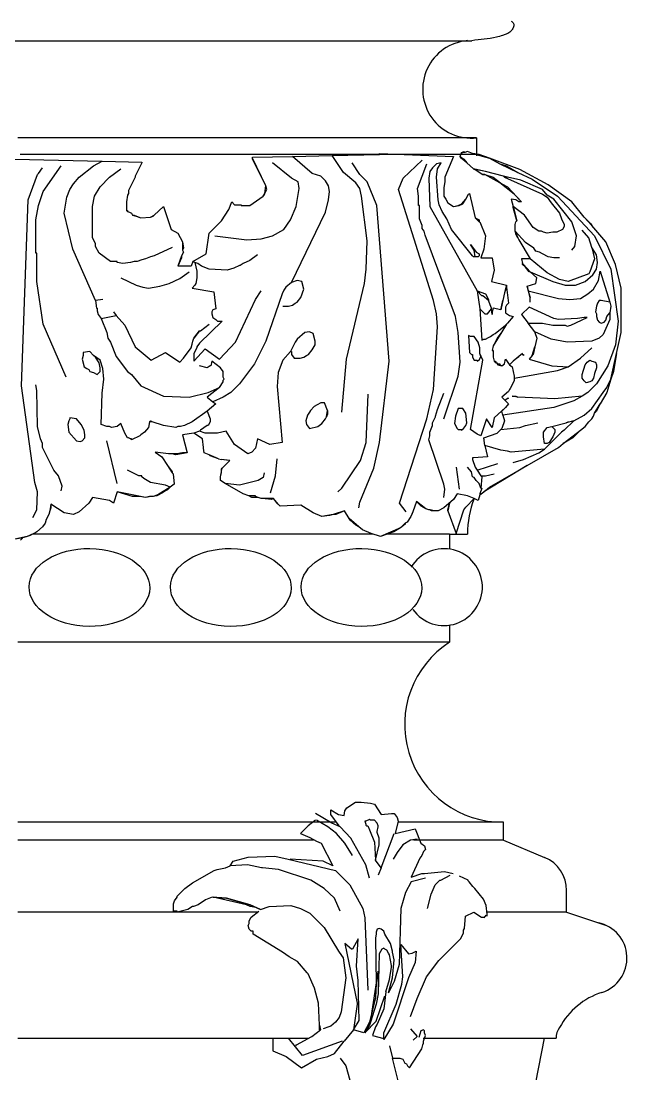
# Model space of a CAD drawing. Header units: millimetres. Extents: x 0 to 13338, y 0 to 11580.
# Drawn here: x 8178.3 to 8346.6, y 1345.7 to 1638.1 of the extents above; entities that cross this region are included whole.
import ezdxf

# ---------------------------------------------------------------- set-up
doc = ezdxf.new("R2010")
doc.units = ezdxf.units.MM
doc.layers.add('dwgmodels.com', color=250, linetype='Continuous')

# ---------------------------------------------------------------- blocks, each defined once
blk = doc.blocks.new('Public Light 9_side_dwgmodels.com')
at = {"color": 0}
for p, q in [((-126.17, 921.81), (126.17, 921.81)), ((127.5, 894.81), (0, 894.81)), ((127.5, 894.81), (127.5, 889.81)), ((-0.79, 888.9), (23.42, 888.37)), ((128.16, 890.21), (0.66, 890.21)), ((65.26, 889.43), (76.32, 889.69)), ((65.26, 889.16), (65.26, 889.43)), ((68.95, 881.53), (65.26, 889.16)), ((65.26, 888.9), (65.26, 889.16)), ((68.95, 881.53), (65.26, 888.9)), ((76.32, 889.69), (87.37, 889.95)), ((81.84, 884.95), (76.32, 889.69)), ((87.37, 889.95), (100.53, 890.21)), ((90.53, 885.21), (87.37, 889.95)), ((100.53, 890.21), (100.53, 890.48)), ((100.53, 890.48), (121.05, 889.69)), ((121.05, 889.69), (118.69, 883.9)), ((122.9, 889.69), (123.16, 890.48)), ((123.16, 889.16), (122.9, 889.69)), ((122.9, 889.69), (123.95, 888.9)), ((123.69, 890.74), (123.16, 890.48)), ((123.16, 890.48), (123.42, 890.74)), ((124.74, 887.85), (123.16, 889.16)), ((123.42, 890.74), (123.95, 891)), ((124.21, 890.74), (123.69, 890.74)), ((123.95, 891), (124.21, 890.74)), ((123.95, 888.9), (124.74, 887.85)), ((125, 891), (124.21, 890.74)), ((126.32, 890.48), (125, 891)), ((126.32, 890.48), (131.06, 889.16)), ((128.16, 890.21), (126.32, 890.48)), ((131.06, 889.16), (128.16, 890.21)), ((131.06, 889.16), (133.95, 887.58)), ((139.48, 886), (131.06, 889.16)), ((5.78, 884.95), (6.84, 886.53)), ((7.1, 879.95), (12.1, 887.06)), ((17.1, 883.9), (21.05, 887.06)), ((21.05, 887.06), (23.42, 888.37)), ((23.42, 888.37), (34.47, 888.11)), ((25.52, 883.9), (28.68, 886.27)), ((34.47, 887.85), (32.63, 884.16)), ((34.47, 888.11), (34.47, 887.85)), ((76.05, 883.64), (70.79, 887.85)), ((95, 884.69), (92.9, 887.85)), ((107.11, 883.64), (112.37, 888.64)), ((111.05, 880.74), (113.69, 887.58)), ((115.26, 886.53), (114.48, 885.48)), ((116.32, 887.58), (115.26, 886.53)), ((117.63, 887.85), (116.32, 887.58)), ((116.32, 883.9), (116.58, 886.27)), ((116.58, 886.27), (117.63, 887.85)), ((126.58, 886.27), (124.74, 887.85)), ((130, 885.48), (126.58, 886.27)), ((126.58, 886.27), (127.11, 886)), ((126.84, 886), (126.58, 886.27)), ((127.11, 886), (126.84, 886)), ((130, 885.48), (127.11, 886)), ((127.11, 886), (129.21, 884.69)), ((133.95, 887.58), (138.95, 885.21)), ((133.95, 887.58), (135.79, 887.06)), ((135.79, 887.06), (138.95, 885.21)), ((147.37, 881.79), (139.48, 886)), ((2.89, 877.58), (5.52, 884.69)), ((5.52, 884.69), (5.78, 884.95)), ((15.52, 882.06), (17.1, 883.9)), ((22.89, 881.27), (25.52, 883.9)), ((32.63, 883.9), (30.79, 880.21)), ((32.63, 884.16), (32.63, 883.9)), ((77.89, 882.58), (76.05, 883.64)), ((84.21, 884.16), (81.84, 884.95)), ((85.53, 882.85), (84.21, 884.16)), ((93.95, 882.32), (90.53, 885.21)), ((97.11, 882.58), (95, 884.69)), ((105.79, 880.48), (107.11, 883.64)), ((114.48, 885.48), (114.21, 883.64)), ((114.21, 883.64), (114.48, 875.74)), ((116.84, 877.58), (116.32, 883.9)), ((118.69, 883.9), (118.69, 882.58)), ((129.74, 884.69), (129.21, 884.69)), ((129.21, 884.69), (129.74, 884.69)), ((133.95, 882.32), (129.74, 884.69)), ((129.74, 884.69), (132.11, 883.9)), ((135, 884.16), (130, 885.48)), ((132.11, 883.9), (134.48, 882.06)), ((136.06, 883.9), (135, 884.16)), ((135, 884.16), (135.27, 883.9)), ((135.79, 883.9), (135.27, 883.9)), ((135.27, 883.9), (145.79, 879.16)), ((136.06, 883.9), (135.79, 883.9)), ((139.74, 883.11), (136.06, 883.9)), ((138.95, 885.21), (142.9, 883.37)), ((145.79, 880.48), (139.74, 883.11)), ((142.9, 883.37), (150, 878.64)), ((13.68, 878.37), (14.47, 880.48)), ((14.47, 880.48), (15.52, 882.06)), ((21.31, 878.64), (22.89, 881.27)), ((30.79, 880.21), (30.79, 879.42)), ((68.68, 879.42), (68.95, 881.53)), ((68.68, 879.42), (69.21, 880.48)), ((69.21, 880.48), (68.95, 881.53)), ((77.37, 875.74), (78.16, 880.74)), ((78.16, 880.74), (77.89, 882.58)), ((86.32, 881.53), (85.53, 882.85)), ((86.58, 879.95), (86.32, 881.53)), ((95, 880.74), (93.95, 882.32)), ((95.53, 878.64), (95, 880.74)), ((99.74, 876), (97.11, 882.58)), ((115.53, 849.69), (105.79, 880.48)), ((111.32, 878.64), (111.05, 880.74)), ((118.69, 882.58), (118.42, 881)), ((118.42, 881), (118.42, 878.64)), ((137.9, 879.16), (133.95, 882.32)), ((134.48, 882.06), (136.06, 881.27)), ((136.06, 881.27), (140, 877.06)), ((147.11, 878.9), (145.79, 880.48)), ((153.95, 877.06), (147.37, 881.79)), ((1.05, 826), (2.89, 877.58)), ((5.78, 876), (7.1, 879.95)), ((12.89, 873.9), (13.68, 878.37)), ((20.79, 875.74), (21.31, 878.64)), ((30.52, 878.9), (30.26, 877.06)), ((30.79, 879.42), (30.52, 878.9)), ((64.47, 876), (68.16, 878.64)), ((68.16, 878.64), (68.68, 879.42)), ((68.16, 878.64), (68.42, 878.9)), ((68.42, 878.9), (68.68, 879.42)), ((85.53, 874.16), (86.32, 877.58)), ((86.32, 877.58), (86.58, 879.95)), ((97.11, 866.27), (95.53, 878.64)), ((111.32, 876), (111.32, 878.64)), ((117.11, 876.27), (116.84, 877.58)), ((118.42, 878.64), (118.95, 877.85)), ((118.95, 877.85), (119.48, 876.79)), ((123.42, 876.53), (124.48, 877.85)), ((123.69, 876.53), (124.48, 877.85)), ((124.48, 877.85), (125.27, 879.16)), ((125.27, 879.16), (125.53, 879.42)), ((125.53, 879.42), (127.11, 872.58)), ((138.42, 877.58), (137.11, 877.85)), ((137.11, 877.85), (137.63, 875.74)), ((140, 877.06), (137.9, 879.16)), ((139.21, 877.06), (138.42, 877.58)), ((145.79, 879.16), (147.11, 878.37)), ((148.95, 877.85), (147.11, 878.9)), ((147.11, 878.37), (148.16, 876.79)), ((153.95, 871.53), (148.95, 877.85)), ((150, 878.64), (160.27, 867.58)), ((5, 872.06), (5.78, 876)), ((20.79, 867.06), (20.79, 875.74)), ((30.26, 877.06), (30.26, 874.69)), ((30.26, 874.69), (30.52, 874.42)), ((30.26, 874.69), (30.52, 874.69)), ((30.52, 874.69), (30.52, 874.42)), ((30.52, 874.42), (31.05, 874.16)), ((37.89, 873.37), (40.52, 875.74)), ((40.52, 875.74), (42.63, 869.42)), ((56.58, 871.79), (58.68, 874.95)), ((58.68, 874.95), (59.47, 877.06)), ((59.47, 877.06), (60.26, 876.27)), ((60.26, 876.27), (62.1, 876.27)), ((62.1, 876.27), (62.1, 876)), ((62.1, 876), (64.47, 876)), ((75.79, 872.06), (77.37, 875.74)), ((103.16, 832.84), (99.74, 876)), ((111.58, 876), (111.32, 876)), ((111.58, 872.32), (111.58, 876)), ((114.48, 875.74), (127.63, 852.32)), ((117.9, 874.42), (117.11, 876.27)), ((119.21, 872.32), (117.9, 874.42)), ((119.48, 876.79), (121.05, 875.74)), ((121.05, 875.74), (122.37, 876)), ((121.05, 875.74), (122.63, 876)), ((122.37, 876), (123.42, 876.53)), ((122.63, 876), (123.69, 876.53)), ((137.63, 875.48), (137.63, 875.74)), ((137.63, 875.74), (138.69, 871.79)), ((140.79, 873.37), (137.63, 875.74)), ((138.69, 871.79), (137.63, 875.48)), ((140, 877.06), (139.21, 877.06)), ((148.16, 876.79), (150.53, 873.9)), ((157.37, 872.85), (153.95, 877.06)), ((5, 862.84), (5, 872.06)), ((15.26, 863.9), (12.89, 873.9)), ((31.05, 874.16), (31.58, 873.9)), ((31.58, 873.9), (31.84, 873.37)), ((31.84, 873.37), (32.37, 873.37)), ((31.84, 873.37), (32.89, 873.11)), ((32.37, 873.37), (34.21, 872.58)), ((32.89, 873.11), (34.21, 872.58)), ((34.21, 872.58), (36.84, 872.85)), ((36.84, 872.85), (37.89, 873.37)), ((36.84, 872.85), (37.63, 873.11)), ((37.63, 873.11), (37.89, 873.37)), ((53.16, 868.37), (56.58, 871.79)), ((73.95, 869.42), (75.79, 872.06)), ((76.05, 854.69), (85.53, 874.16)), ((112.37, 870.48), (111.58, 872.32)), ((120.53, 869.42), (119.21, 872.32)), ((127.11, 872.58), (128.16, 872.06)), ((127.11, 872.58), (128.16, 871.53)), ((128.16, 872.06), (128.16, 871.53)), ((128.16, 871.53), (128.42, 871.53)), ((128.42, 871.53), (130, 867.58)), ((138.16, 870.74), (138.42, 871.53)), ((138.42, 871.53), (138.69, 871.79)), ((143.16, 869.95), (140.79, 873.37)), ((150.53, 873.9), (151.06, 872.32)), ((151.06, 872.32), (151.85, 870.74)), ((155.27, 867.58), (153.95, 871.53)), ((159.48, 870.48), (157.37, 872.85)), ((157.37, 872.85), (159.21, 871)), ((42.63, 869.42), (44.47, 868.37)), ((44.47, 868.37), (45.79, 866)), ((52.37, 862.58), (53.16, 868.37)), ((70.79, 867.58), (73.95, 869.42)), ((112.37, 869.69), (112.37, 870.48)), ((112.9, 868.9), (112.37, 869.69)), ((113.16, 867.85), (112.9, 868.9)), ((126.32, 862.06), (120.53, 869.42)), ((138.16, 868.9), (138.16, 870.74)), ((138.42, 868.37), (138.16, 868.9)), ((141.06, 865.74), (138.16, 868.9)), ((138.42, 868.11), (138.42, 868.37)), ((138.42, 868.37), (138.95, 867.06)), ((144.74, 868.9), (143.16, 869.95)), ((145.53, 868.9), (144.74, 868.9)), ((146.06, 868.63), (145.53, 868.9)), ((147.11, 868.37), (146.06, 868.63)), ((148.69, 868.63), (147.11, 868.37)), ((149.74, 868.63), (148.69, 868.63)), ((151.32, 869.42), (149.74, 868.63)), ((151.85, 870.21), (151.32, 869.42)), ((151.85, 870.74), (151.85, 870.21)), ((158.69, 867.06), (156.85, 869.16)), ((159.21, 871), (159.48, 870.48)), ((163.43, 866), (159.48, 870.48)), ((21.58, 865.48), (20.79, 867.06)), ((21.58, 864.69), (21.58, 865.48)), ((45.79, 866), (46.05, 864.16)), ((45.79, 866), (45.79, 863.63)), ((54.74, 867.58), (63.68, 866.53)), ((63.68, 866.53), (67.63, 866.79)), ((67.63, 866.79), (70.79, 867.58)), ((96.84, 858.37), (97.11, 866.27)), ((121.58, 845.21), (113.16, 867.85)), ((130, 867.58), (129.48, 863.9)), ((138.95, 867.06), (138.42, 868.11)), ((138.95, 867.06), (139.21, 866.53)), ((139.21, 866.53), (142.37, 861.27)), ((143.42, 864.16), (141.06, 865.74)), ((154.74, 864.69), (155.27, 867.58)), ((159.48, 864.42), (158.69, 867.06)), ((160.27, 867.58), (164.74, 858.37)), ((166.06, 859.69), (163.43, 866)), ((5.26, 862.84), (5, 862.84)), ((5.26, 854.95), (5.26, 862.84)), ((21.58, 849.69), (15.26, 863.9)), ((22.63, 862.84), (21.58, 864.69)), ((25.79, 860.48), (22.63, 862.84)), ((42.89, 864.42), (37.89, 862.06)), ((46.05, 863.11), (45.52, 862.06)), ((46.05, 864.16), (45.79, 863.63)), ((45.79, 863.63), (46.05, 863.11)), ((48.68, 860.48), (52.37, 862.58)), ((126.84, 863.63), (125.79, 865.21)), ((125.79, 865.21), (127.37, 863.11)), ((127.11, 861.79), (126.84, 863.63)), ((127.37, 863.11), (128.16, 862.58)), ((128.16, 862.58), (128.16, 862.06)), ((129.48, 863.9), (128.69, 861.53)), ((143.95, 863.37), (143.42, 864.16)), ((145, 863.11), (143.95, 863.37)), ((145.79, 862.58), (145, 863.11)), ((147.37, 861.79), (145.79, 862.58)), ((153.95, 863.63), (154.74, 864.69)), ((159.48, 864.42), (160.27, 861.27)), ((160.79, 862.32), (159.48, 864.42)), ((27.63, 860.48), (25.79, 860.48)), ((27.63, 860.21), (27.63, 860.48)), ((29.21, 859.95), (27.63, 860.21)), ((31.31, 860.21), (29.21, 859.95)), ((32.37, 860.48), (31.31, 860.21)), ((33.15, 860.48), (32.37, 860.48)), ((34.47, 861), (33.15, 860.48)), ((35.52, 861.27), (34.47, 861)), ((36.84, 861.79), (35.52, 861.27)), ((37.89, 862.06), (36.84, 861.79)), ((45.52, 862.06), (44.47, 859.16)), ((45.52, 861.53), (44.47, 859.16)), ((45.52, 862.06), (45.52, 861.53)), ((48.68, 860.48), (48.16, 859.16)), ((49.21, 860.21), (48.68, 860.48)), ((49.21, 860.21), (49.73, 857.84)), ((50, 859.95), (49.21, 860.21)), ((51.05, 859.16), (50, 859.95)), ((62.63, 859.95), (61.84, 859.42)), ((64.47, 860.74), (62.63, 859.95)), ((66.58, 862.32), (64.47, 860.74)), ((126.58, 861.79), (126.32, 862.06)), ((127.11, 861.79), (126.58, 861.79)), ((127.9, 861.79), (127.11, 861.79)), ((128.16, 862.06), (127.9, 861.79)), ((128.69, 861.53), (131.84, 861.53)), ((131.84, 861.53), (132.37, 858.11)), ((142.37, 861.27), (140, 861.27)), ((140, 861.27), (140.27, 859.95)), ((140.27, 859.69), (140.27, 859.95)), ((140.27, 859.95), (140.53, 859.69)), ((141.06, 858.9), (140.27, 859.69)), ((140.53, 859.69), (142.37, 857.58)), ((147.11, 857.32), (142.37, 861.27)), ((148.95, 861.53), (147.37, 861.79)), ((150.53, 861.53), (148.95, 861.53)), ((160.27, 861.27), (158.95, 857.58)), ((161.06, 860.21), (160.79, 862.32)), ((160.79, 858.37), (161.06, 860.21)), ((167.64, 853.11), (166.06, 859.69)), ((48.16, 859.16), (44.47, 859.16)), ((45, 855.74), (47.63, 857.58)), ((49.73, 857.84), (49.73, 856)), ((53.16, 858.37), (51.05, 859.16)), ((58.16, 858.11), (53.16, 858.37)), ((60, 858.63), (58.16, 858.11)), ((61.58, 859.42), (60, 858.63)), ((61.84, 859.42), (61.58, 859.42)), ((96.32, 854.42), (96.84, 858.37)), ((132.37, 858.11), (131.58, 854.95)), ((142.11, 857.58), (141.06, 858.9)), ((142.37, 857.58), (142.11, 857.58)), ((144.21, 856), (142.37, 857.58)), ((142.37, 857.58), (148.69, 854.95)), ((150.53, 855.48), (147.11, 857.32)), ((158.69, 857.06), (152.9, 854.95)), ((157.64, 854.95), (159.74, 856.79)), ((158.95, 857.58), (158.69, 857.06)), ((159.74, 856.79), (160.79, 858.37)), ((161.32, 855.21), (161.85, 857.84)), ((161.85, 857.84), (164.48, 849.16)), ((164.74, 858.37), (166.85, 843.9)), ((7.1, 843.11), (5.26, 854.95)), ((28.68, 856), (32.89, 853.9)), ((32.89, 853.9), (34.73, 853.37)), ((39.47, 853.63), (42.1, 854.42)), ((42.1, 854.42), (45, 855.74)), ((49.21, 853.9), (48.42, 853.11)), ((49.47, 854.42), (49.21, 853.9)), ((49.73, 856), (49.47, 854.42)), ((76.05, 854.69), (74.47, 853.37)), ((77.63, 855.21), (76.05, 854.69)), ((78.95, 854.95), (77.63, 855.21)), ((79.47, 852.84), (78.95, 854.95)), ((91.32, 833.37), (96.32, 854.42)), ((131.58, 854.95), (135.79, 853.9)), ((135.79, 853.9), (135.27, 851.79)), ((135.79, 853.9), (135.79, 853.37)), ((141.58, 853.63), (143.95, 854.42)), ((143.95, 854.42), (144.21, 856)), ((148.69, 854.95), (152.11, 853.9)), ((152.9, 854.95), (150.53, 855.48)), ((152.11, 853.9), (155, 853.9)), ((155, 853.9), (157.64, 854.95)), ((160, 852.84), (161.32, 855.21)), ((34.73, 853.37), (36.31, 853.11)), ((36.31, 853.11), (39.47, 853.63)), ((48.42, 853.11), (54.47, 852.05)), ((54.47, 852.05), (55, 847.32)), ((66.05, 849.95), (67.63, 852.32)), ((73.42, 851.53), (68.95, 838.37)), ((73.95, 852.58), (73.42, 851.53)), ((74.47, 853.37), (73.95, 852.58)), ((78.68, 850.48), (79.47, 852.84)), ((128.95, 851), (127.63, 852.32)), ((127.63, 852.32), (130, 851.53)), ((127.63, 852.32), (128.42, 847.32)), ((129.21, 851), (128.95, 851)), ((130.79, 849.69), (129.21, 851)), ((130, 851.53), (130.79, 849.95)), ((135.27, 851.79), (134.74, 849.69)), ((135.79, 853.37), (135.27, 851.79)), ((135.79, 853.37), (136.32, 848.9)), ((142.37, 850.48), (141.58, 853.63)), ((141.58, 853.63), (141.85, 852.32)), ((141.85, 852.32), (150.27, 850.21)), ((141.85, 852.32), (142.37, 850.48)), ((156.32, 850.21), (158.43, 851.53)), ((158.43, 851.53), (160, 852.84)), ((167.64, 840.74), (167.64, 853.11)), ((23.68, 849.95), (21.58, 849.69)), ((21.58, 849.69), (21.84, 847.58)), ((60.52, 838.11), (66.05, 849.95)), ((73.68, 848.11), (75.26, 848.11)), ((75.26, 848.11), (76.32, 848.37)), ((76.32, 848.37), (77.1, 848.9)), ((77.1, 848.9), (77.63, 849.16)), ((77.63, 849.16), (78.68, 850.48)), ((116.32, 846), (115.53, 849.69)), ((130.79, 849.95), (130.79, 849.69)), ((131.58, 847.58), (130.79, 849.69)), ((134.21, 847.05), (134.74, 849.69)), ((134.74, 849.69), (134.21, 847.05)), ((135.79, 848.37), (135.53, 847.84)), ((136.32, 848.9), (135.79, 848.37)), ((142.37, 849.16), (142.37, 850.48)), ((150.27, 850.21), (153.43, 849.95)), ((153.43, 849.95), (156.32, 850.21)), ((160.79, 848.11), (160.53, 846.53)), ((161.06, 848.9), (160.79, 848.11)), ((161.58, 849.69), (161.06, 848.9)), ((162.11, 849.69), (161.58, 849.69)), ((164.48, 849.16), (162.11, 849.69)), ((164.48, 849.16), (164.74, 848.11)), ((164.74, 848.11), (164.48, 846.26)), ((21.84, 847.58), (22.1, 847.58)), ((22.1, 847.58), (22.1, 846.79)), ((22.1, 846.79), (22.36, 845.74)), ((22.36, 845.74), (23.15, 844.69)), ((23.15, 844.69), (27.37, 845.48)), ((26.58, 846.53), (27.37, 845.48)), ((27.37, 845.48), (29.73, 842.84)), ((54.21, 847.05), (53.95, 846.53)), ((53.95, 846.53), (53.95, 846)), ((53.95, 846), (54.21, 844.95)), ((55, 847.32), (54.21, 847.05)), ((116.58, 842.32), (116.32, 846)), ((122.37, 840.74), (121.58, 845.21)), ((128.42, 847.32), (129.74, 846)), ((128.42, 847.32), (128.95, 838.63)), ((129.74, 846), (130.53, 846)), ((130.53, 846), (131.58, 847.32)), ((131.58, 847.32), (131.58, 847.58)), ((131.84, 845.74), (131.58, 847.32)), ((132.11, 847.58), (131.84, 846.53)), ((131.84, 846.53), (131.84, 845.74)), ((131.84, 845.74), (131.84, 846.53)), ((134.21, 847.05), (132.11, 847.58)), ((135.53, 847.84), (135.53, 846.26)), ((135.53, 846.26), (136.58, 845.48)), ((137.63, 845.21), (136.06, 843.37)), ((136.58, 845.48), (137.63, 845.21)), ((142.11, 847.84), (140, 845.74)), ((140, 845.74), (141.85, 843.37)), ((148.95, 844.69), (142.11, 847.84)), ((160.53, 846.53), (160.79, 846)), ((160.79, 846), (160.79, 845.21)), ((160.79, 845.21), (161.06, 844.16)), ((163.43, 844.16), (163.69, 845.21)), ((163.69, 845.21), (164.48, 846.26)), ((164.48, 846.26), (164.48, 844.42)), ((13.42, 828.37), (7.1, 843.11)), ((23.15, 844.69), (24.73, 840.74)), ((29.73, 842.84), (32.63, 836.79)), ((56.84, 843.9), (50.52, 837.84)), ((50.79, 841.26), (53.16, 843.11)), ((54.21, 844.95), (55, 844.42)), ((55, 844.42), (55.52, 843.9)), ((55.52, 843.9), (56.84, 843.9)), ((115.53, 824.95), (116.58, 842.32)), ((132.63, 840.48), (135.53, 842.84)), ((135.79, 843.11), (134.48, 841)), ((135.53, 842.84), (135.79, 843.11)), ((136.06, 843.37), (135.79, 843.11)), ((143.69, 841), (141.85, 843.37)), ((141.85, 843.37), (145.79, 843.37)), ((145.79, 843.37), (148.69, 842.84)), ((148.69, 842.84), (152.11, 842.84)), ((150.27, 844.42), (148.95, 844.69)), ((155.53, 844.69), (150.27, 844.42)), ((152.11, 842.84), (152.64, 842.58)), ((152.64, 842.58), (153.69, 842.84)), ((153.69, 842.84), (158.16, 844.95)), ((157.37, 844.95), (155.53, 844.69)), ((158.16, 844.95), (157.37, 844.95)), ((161.06, 844.16), (161.58, 843.63)), ((161.58, 843.63), (162.11, 843.37)), ((162.11, 843.37), (162.9, 843.63)), ((164.48, 844.42), (162.64, 840.21)), ((162.9, 843.63), (163.43, 844.16)), ((166.85, 843.9), (166.06, 837.32)), ((24.73, 840.74), (25, 839.16)), ((25, 839.16), (25.79, 838.11)), ((48.68, 838.37), (48.95, 839.16)), ((50.52, 841.26), (48.95, 839.16)), ((48.95, 839.16), (49.47, 839.95)), ((49.47, 839.95), (50.52, 841.26)), ((50.52, 841.26), (50.79, 841.26)), ((79.74, 840.74), (77.63, 838.9)), ((81.05, 841), (79.74, 840.74)), ((82.11, 840.48), (81.05, 841)), ((82.63, 838.37), (82.11, 840.48)), ((122.9, 832.58), (122.37, 840.74)), ((125.79, 839.69), (125.27, 839.95)), ((125.27, 839.95), (125.53, 835.21)), ((126.84, 839.69), (125.79, 839.69)), ((127.9, 838.11), (126.84, 839.69)), ((130, 838.9), (130.79, 839.42)), ((130.79, 839.42), (131.32, 839.69)), ((131.32, 839.69), (132.11, 840.21)), ((134.48, 841), (132.11, 837.05)), ((132.11, 840.21), (132.63, 840.48)), ((133.16, 839.16), (132.37, 837.58)), ((134.48, 841), (133.16, 839.16)), ((143.69, 841), (143.42, 841.26)), ((143.42, 841.26), (143.69, 841)), ((143.69, 841), (143.69, 840.74)), ((148.16, 838.9), (143.69, 841)), ((143.69, 840.74), (144.21, 839.16)), ((144.21, 839.16), (143.69, 836.79)), ((161.58, 839.16), (159.48, 838.37)), ((162.64, 840.21), (161.58, 839.16)), ((166.32, 834.95), (167.64, 840.74)), ((25.79, 838.11), (27.37, 834.16)), ((32.63, 836.79), (37.1, 833.11)), ((46.05, 833.63), (48.16, 836.53)), ((48.16, 836.53), (48.42, 837.58)), ((48.42, 837.58), (48.68, 838.37)), ((49.73, 836.53), (48.95, 834.95)), ((48.95, 832.84), (52.1, 836.26)), ((50.52, 837.84), (49.73, 836.79)), ((49.73, 836.79), (49.73, 836.53)), ((52.1, 836.26), (56.05, 833.37)), ((56.05, 833.37), (60.52, 838.11)), ((68.95, 838.37), (65.79, 832.05)), ((77.1, 838.11), (75.79, 835.47)), ((77.63, 838.9), (77.1, 838.11)), ((81.84, 836), (82.63, 837.32)), ((82.63, 837.32), (82.63, 838.37)), ((128.42, 836.53), (127.9, 838.11)), ((128.42, 835.21), (128.42, 836.53)), ((128.95, 838.63), (129.48, 838.9)), ((129.48, 838.9), (130, 838.9)), ((132.11, 837.05), (131.84, 835.74)), ((132.37, 837.58), (132.11, 837.05)), ((142.9, 834.42), (143.69, 836.79)), ((143.69, 836.79), (143.16, 834.69)), ((152.64, 838.11), (148.16, 838.9)), ((159.48, 838.37), (152.64, 838.11)), ((156.32, 833.63), (159.48, 836.53)), ((166.06, 837.32), (163.95, 831.53)), ((18.15, 834.42), (17.89, 833.37)), ((17.89, 833.37), (18.42, 831.26)), ((20, 835.47), (18.15, 835.21)), ((18.15, 835.21), (18.15, 834.42)), ((21.05, 834.42), (20, 835.47)), ((22.89, 833.11), (21.05, 834.42)), ((21.58, 833.9), (21.05, 834.42)), ((22.63, 832.32), (21.58, 833.9)), ((27.37, 834.16), (30.52, 829.95)), ((37.1, 833.11), (41.05, 835.21)), ((41.05, 835.21), (45, 832.58)), ((45, 832.58), (46.05, 833.63)), ((48.95, 834.95), (48.95, 832.84)), ((75.79, 835.47), (73.68, 833.11)), ((75.79, 835.47), (76.05, 835.47)), ((76.05, 835.47), (76.05, 834.69)), ((76.05, 834.69), (76.84, 833.63)), ((76.84, 833.63), (78.42, 833.63)), ((78.42, 833.63), (79.47, 833.9)), ((79.47, 833.9), (80.26, 834.42)), ((80.26, 834.42), (80.79, 834.69)), ((80.79, 834.69), (81.84, 836)), ((90, 818.63), (91.32, 833.37)), ((125.53, 835.21), (126.05, 834.69)), ((126.05, 834.69), (126.32, 834.69)), ((126.32, 834.69), (126.32, 833.9)), ((126.32, 833.9), (126.84, 833.11)), ((128.16, 833.11), (128.69, 834.16)), ((128.42, 834.95), (128.42, 835.21)), ((128.42, 834.95), (128.42, 835.21)), ((129.21, 833.11), (128.42, 834.95)), ((128.69, 834.16), (128.42, 834.95)), ((131.84, 835.74), (132.11, 835.74)), ((132.11, 835.74), (132.11, 833.9)), ((132.11, 833.9), (132.37, 832.84)), ((135.27, 832.05), (135.53, 833.37)), ((135.53, 833.37), (136.58, 831.79)), ((139.21, 834.16), (137.63, 832.84)), ((137.63, 832.84), (138.16, 833.37)), ((138.16, 833.37), (139.21, 834.16)), ((140.27, 834.95), (139.21, 834.16)), ((140.27, 834.69), (140.27, 834.95)), ((140.27, 834.69), (140.53, 834.69)), ((140.53, 834.42), (140.27, 834.69)), ((140.53, 834.69), (140.53, 834.42)), ((142.9, 834.42), (142.11, 833.37)), ((142.11, 833.37), (148.42, 831.53)), ((143.16, 834.69), (142.9, 834.42)), ((152.9, 831.26), (156.32, 833.63)), ((164.74, 827.84), (166.32, 834.95)), ((166.32, 834.95), (165.53, 829.95)), ((18.42, 831.26), (19.21, 830.74)), ((19.21, 830.74), (19.73, 830.47)), ((19.73, 830.47), (20, 829.95)), ((22.89, 831), (22.63, 832.32)), ((23.68, 830.74), (22.89, 833.11)), ((22.89, 829.95), (22.89, 831)), ((23.94, 827.84), (23.68, 830.74)), ((52.63, 831), (50.52, 831.53)), ((53.42, 831.53), (52.63, 831)), ((53.68, 831.53), (53.42, 831.53)), ((53.95, 832.84), (53.68, 831.53)), ((56.31, 831), (53.95, 832.84)), ((57.1, 829.95), (56.31, 831)), ((65.79, 832.05), (61.58, 826.53)), ((73.68, 833.11), (72.37, 829.69)), ((100.53, 810.21), (103.16, 832.84)), ((122.37, 828.63), (122.9, 832.58)), ((125.79, 813.89), (129.21, 833.11)), ((126.84, 833.11), (127.63, 833.11)), ((127.63, 833.11), (127.63, 832.84)), ((127.63, 832.84), (128.16, 833.11)), ((132.37, 832.84), (132.63, 832.84)), ((132.37, 832.84), (132.63, 832.58)), ((132.63, 832.84), (132.9, 832.32)), ((132.63, 832.58), (132.9, 832.32)), ((132.9, 832.32), (133.16, 832.32)), ((133.16, 832.32), (133.16, 832.05)), ((133.16, 832.05), (133.42, 831.79)), ((133.16, 832.05), (133.95, 832.05)), ((133.42, 831.79), (134.48, 831.53)), ((133.95, 832.05), (133.95, 831.79)), ((133.95, 831.79), (134.48, 831.53)), ((134.48, 831.53), (135.27, 832.05)), ((136.58, 831.79), (137.63, 832.84)), ((136.58, 831.79), (137.37, 831.26)), ((137.37, 831.26), (137.9, 828.63)), ((148.42, 831.53), (152.9, 831.26)), ((150, 830.21), (152.9, 831.26)), ((150, 830.21), (150.79, 830.47)), ((150.79, 830.47), (152.9, 831.26)), ((156.85, 829.16), (157.64, 831.79)), ((157.64, 831.79), (158.16, 832.58)), ((158.16, 832.58), (158.95, 833.11)), ((158.95, 833.11), (159.48, 832.84)), ((159.48, 832.84), (160.53, 832.58)), ((160.79, 831), (160.27, 829.42)), ((160.53, 832.58), (160.79, 831.79)), ((160.79, 831.79), (160.79, 831)), ((163.95, 831.53), (160.79, 826.53)), ((20, 829.95), (21.05, 829.69)), ((21.05, 829.69), (22.1, 829.16)), ((22.1, 829.16), (22.89, 829.95)), ((23.42, 823.9), (23.94, 827.84)), ((30.52, 829.95), (31.58, 829.16)), ((31.58, 829.16), (34.21, 826)), ((57.1, 828.37), (57.1, 829.95)), ((57.37, 827.84), (57.1, 828.37)), ((57.1, 827.58), (57.37, 827.84)), ((57.1, 827.05), (57.1, 827.58)), ((72.37, 829.69), (72.1, 825.74)), ((118.42, 816.79), (122.37, 828.63)), ((137.9, 828.11), (150, 830.21)), ((137.9, 828.63), (137.9, 828.11)), ((137.9, 828.11), (137.9, 827.32)), ((156.85, 828.11), (156.85, 829.16)), ((157.37, 827.32), (156.85, 828.11)), ((160, 828.11), (159.48, 827.32)), ((160.27, 829.42), (160, 828.11)), ((163.69, 825.47), (164.74, 827.84)), ((164.74, 827.84), (163.69, 824.16)), ((165.53, 829.95), (164.74, 827.84)), ((4.73, 799.16), (1.05, 826)), ((5.26, 824.68), (5, 826.26)), ((5.52, 814.68), (5.26, 824.68)), ((34.21, 826), (40.52, 823.11)), ((56.05, 825.47), (52.63, 822.84)), ((52.89, 824.16), (56.05, 825.47)), ((56.05, 825.47), (57.1, 827.05)), ((61.58, 826.53), (59.21, 824.16)), ((72.1, 825.74), (73.42, 810.21)), ((113.69, 816.79), (115.53, 824.95)), ((136.58, 824.95), (136.32, 824.42)), ((136.85, 825.21), (136.58, 824.95)), ((137.9, 827.32), (136.85, 825.21)), ((157.9, 826.79), (157.37, 827.32)), ((158.95, 827.05), (157.9, 826.79)), ((160.79, 826.53), (158.43, 824.16)), ((159.48, 827.32), (158.95, 827.05)), ((162.64, 824.16), (163.69, 825.47)), ((23.15, 815.21), (23.42, 823.9)), ((40.52, 823.11), (47.63, 822.84)), ((47.63, 822.84), (52.89, 824.16)), ((52.63, 822.84), (54.21, 821.53)), ((57.1, 822.84), (54.21, 821.53)), ((59.21, 824.16), (57.1, 822.84)), ((96.84, 810.21), (97.37, 823.63)), ((116.58, 819.42), (118.42, 823.9)), ((136.32, 824.42), (134.48, 822.84)), ((134.48, 822.84), (135.27, 822.05)), ((135.27, 822.05), (135.53, 822.05)), ((135.27, 822.05), (136.32, 821)), ((136.32, 822.58), (135.53, 822.05)), ((135.53, 822.05), (136.06, 822.58)), ((136.06, 822.58), (136.32, 822.58)), ((138.95, 822.84), (137.37, 823.11)), ((137.37, 823.11), (138.42, 823.11)), ((138.42, 823.11), (138.95, 822.84)), ((149.21, 822.32), (138.95, 822.84)), ((154.48, 821.79), (148.95, 819.95)), ((156.85, 823.11), (149.21, 822.32)), ((156.85, 823.11), (154.48, 821.79)), ((158.43, 824.16), (156.85, 823.11)), ((159.48, 819.68), (162.64, 824.16)), ((159.48, 819.68), (162.64, 824.16)), ((163.69, 824.16), (161.85, 821)), ((52.63, 818.89), (48.42, 816)), ((55, 821), (52.63, 818.89)), ((52.63, 818.89), (53.42, 816.79)), ((54.21, 821.53), (55, 821)), ((81.32, 819.16), (81.05, 818.63)), ((82.37, 820.21), (81.32, 819.16)), ((83.16, 820.74), (82.37, 820.21)), ((84.21, 821.26), (83.16, 820.74)), ((85.26, 821.26), (84.21, 821.26)), ((86.05, 819.16), (85.26, 821.26)), ((85.79, 817.32), (86.05, 819.16)), ((86.05, 819.16), (86.05, 818.11)), ((116.05, 817.58), (116.58, 819.42)), ((122.37, 819.68), (121.58, 817.58)), ((123.69, 819.68), (122.37, 819.68)), ((124.48, 818.37), (123.69, 819.68)), ((135.53, 819.95), (132.37, 817.05)), ((134.48, 818.89), (135.53, 819.95)), ((134.74, 817.84), (134.48, 818.89)), ((148.95, 819.95), (134.74, 817.84)), ((136.32, 821), (135.53, 819.95)), ((157.37, 817.84), (159.48, 819.68)), ((160.27, 818.37), (161.85, 821)), ((160.79, 818.89), (160.27, 818.37)), ((161.85, 821), (160.79, 818.89)), ((14.21, 816.26), (13.94, 815.21)), ((14.47, 816.79), (14.21, 816.26)), ((16.31, 816.79), (14.47, 817.05)), ((14.47, 817.05), (14.47, 816.79)), ((17.63, 815.21), (16.31, 816.79)), ((36.58, 816), (36.31, 814.42)), ((36.84, 816.26), (36.58, 816)), ((36.84, 816.26), (37.1, 816)), ((37.1, 816), (36.84, 816.26)), ((37.37, 816), (37.1, 816)), ((40.52, 814.95), (37.37, 816)), ((48.42, 816), (46.31, 814.95)), ((53.42, 816), (52.89, 814.95)), ((53.42, 816.79), (53.42, 816)), ((80.53, 817.84), (80, 816.26)), ((80, 816.26), (80.26, 815.21)), ((81.05, 818.63), (80.53, 817.84)), ((84.47, 815.47), (85.53, 816.79)), ((85.53, 816.79), (85.79, 817.32)), ((86.05, 818.11), (85.79, 817.32)), ((106.05, 793.37), (113.69, 816.79)), ((115.26, 815.74), (116.05, 817.32)), ((115.26, 814.95), (115.26, 815.74)), ((116.05, 817.32), (116.05, 817.58)), ((121.58, 817.58), (121.32, 815.47)), ((124.74, 815.74), (124.48, 818.37)), ((124.48, 814.95), (124.74, 815.74)), ((130.27, 816.79), (128.69, 812.05)), ((131.84, 814.42), (130.27, 816.79)), ((132.37, 817.05), (131.84, 814.42)), ((135.27, 816.26), (134.48, 814.16)), ((134.74, 817.84), (135.27, 816.26)), ((141.06, 814.95), (144.48, 815.74)), ((148.42, 814.68), (152.37, 815.74)), ((154.48, 816.26), (151.85, 813.63)), ((154.48, 816.26), (152.37, 815.74)), ((152.37, 815.74), (152.9, 816)), ((152.9, 816), (154.48, 816.26)), ((154.48, 816.26), (157.37, 817.84)), ((157.64, 814.68), (158.69, 816)), ((158.69, 816), (159.48, 816.79)), ((159.21, 816.53), (158.69, 816)), ((159.48, 816.79), (159.21, 816.53)), ((159.48, 816.79), (160, 817.58)), ((160, 817.58), (160.27, 818.37)), ((6.31, 811.26), (5.52, 814.68)), ((13.94, 815.21), (14.21, 813.11)), ((14.21, 813.11), (16.31, 810.74)), ((18.42, 813.63), (17.63, 815.21)), ((18.68, 812.32), (18.42, 813.63)), ((24.73, 814.68), (23.15, 815.21)), ((25.52, 814.68), (24.73, 814.68)), ((26.05, 814.42), (25.52, 814.68)), ((27.63, 814.68), (26.05, 814.42)), ((28.68, 815.47), (27.63, 814.68)), ((29.73, 812.84), (28.68, 815.47)), ((30.52, 811.53), (29.73, 812.84)), ((35.26, 813.11), (34.21, 812.32)), ((36.31, 814.42), (35.26, 813.11)), ((43.94, 814.42), (40.52, 814.95)), ((44.47, 814.68), (43.94, 814.42)), ((45.26, 814.68), (44.47, 814.68)), ((46.31, 814.95), (45.26, 814.68)), ((48.95, 812.84), (45.79, 812.32)), ((50.52, 813.37), (48.95, 812.84)), ((51.31, 811.26), (48.95, 812.84)), ((50.79, 813.63), (50.52, 813.37)), ((52.1, 812.84), (50.52, 813.37)), ((52.63, 814.95), (50.79, 813.63)), ((55.52, 812.84), (52.1, 812.84)), ((52.89, 814.95), (52.63, 814.95)), ((57.89, 813.37), (55.52, 812.84)), ((60.26, 809.68), (57.89, 813.37)), ((80.26, 815.21), (81.05, 814.16)), ((81.05, 814.16), (83.42, 814.68)), ((83.42, 814.68), (84.47, 815.47)), ((114.48, 813.11), (115.26, 814.95)), ((114.48, 812.05), (114.48, 813.11)), ((121.32, 815.47), (122.11, 814.16)), ((122.11, 814.16), (122.37, 813.89)), ((122.37, 813.89), (123.16, 813.89)), ((123.16, 813.63), (123.42, 813.89)), ((123.16, 813.63), (123.69, 813.89)), ((123.16, 813.89), (123.16, 813.63)), ((123.42, 813.89), (123.69, 813.89)), ((123.69, 813.89), (124.48, 814.95)), ((127.63, 812.58), (125.79, 813.89)), ((129.48, 811.53), (133.16, 812.84)), ((133.16, 812.84), (134.21, 813.89)), ((134.21, 813.89), (139.48, 814.42)), ((134.48, 814.16), (134.21, 813.89)), ((139.48, 814.42), (141.06, 814.95)), ((146.06, 813.11), (147.11, 814.42)), ((146.06, 811.79), (146.06, 813.11)), ((151.06, 813.11), (146.32, 808.37)), ((147.11, 814.42), (148.42, 814.68)), ((148.42, 814.68), (149.21, 813.89)), ((149.21, 813.11), (148.69, 811.79)), ((149.21, 813.89), (149.21, 813.11)), ((151.85, 813.63), (151.06, 813.11)), ((151.58, 809.95), (156.32, 813.63)), ((156.32, 813.63), (154.21, 811.53)), ((156.32, 813.63), (157.64, 814.68)), ((6.84, 809.95), (6.31, 811.26)), ((6.84, 808.89), (6.84, 809.95)), ((16.31, 810.74), (17.36, 810.47)), ((17.36, 810.47), (17.89, 810.74)), ((17.89, 810.74), (18.68, 811.53)), ((18.68, 811.53), (18.68, 812.32)), ((27.63, 798.89), (24.73, 810.74)), ((30.79, 811.53), (30.52, 811.53)), ((31.31, 811.26), (30.79, 811.53)), ((31.58, 811.26), (31.31, 811.26)), ((33.94, 812.05), (31.58, 811)), ((31.58, 811), (31.58, 811.26)), ((34.21, 812.32), (33.94, 812.05)), ((45.79, 812.32), (47.1, 807.32)), ((51.58, 808.89), (51.31, 811.26)), ((66.58, 811.26), (66.05, 808.63)), ((70, 809.68), (66.58, 811.26)), ((73.42, 810.21), (70, 809.68)), ((95.26, 805.21), (96.84, 810.21)), ((98.95, 803.1), (100.53, 810.21)), ((114.21, 811), (114.48, 812.05)), ((118.42, 798.63), (114.21, 811)), ((128.69, 812.05), (127.63, 812.58)), ((129.74, 809.42), (129.48, 811.53)), ((146.32, 809.95), (146.06, 811.79)), ((147.11, 809.95), (146.32, 809.95)), ((147.64, 810.21), (147.11, 809.95)), ((148.69, 811.79), (147.64, 810.21)), ((150.27, 808.89), (151.58, 809.95)), ((154.21, 811.53), (151.58, 809.95)), ((10, 802.58), (6.84, 808.89)), ((41.84, 807.05), (38.16, 807.58)), ((38.16, 807.58), (40, 806.26)), ((42.89, 807.05), (41.84, 807.05)), ((43.94, 806.79), (42.89, 807.05)), ((44.21, 807.05), (42.89, 807.05)), ((47.1, 807.32), (43.94, 806.79)), ((45.79, 807.32), (44.21, 807.05)), ((47.1, 807.32), (45.79, 807.32)), ((51.58, 808.63), (51.58, 808.89)), ((51.84, 807.32), (51.58, 808.63)), ((53.16, 806.79), (51.84, 807.32)), ((63.95, 807.05), (60.26, 809.68)), ((65, 807.58), (63.95, 807.05)), ((66.05, 808.63), (65, 807.58)), ((129.74, 809.42), (130.53, 806.26)), ((134.21, 808.1), (129.74, 809.42)), ((136.06, 807.84), (134.21, 808.1)), ((137.11, 807.58), (136.06, 807.84)), ((146.32, 808.37), (137.11, 807.58)), ((140.53, 805.47), (144.74, 807.32)), ((141.58, 803.89), (150.27, 808.89)), ((144.74, 807.32), (146.32, 808.37)), ((40, 806.26), (41.58, 803.89)), ((53.42, 806.53), (53.16, 806.79)), ((55.79, 805.74), (53.16, 806.79)), ((55.79, 805.74), (53.42, 806.53)), ((55.79, 805.74), (56.58, 805.47)), ((58.95, 805.21), (56.58, 805.47)), ((58.68, 805.21), (56.58, 805.47)), ((56.84, 803.1), (58.95, 805.21)), ((58.95, 805.21), (58.68, 805.21)), ((71.58, 801), (72.1, 805.74)), ((90, 797.58), (95.26, 805.21)), ((126.58, 806), (126.32, 806)), ((126.32, 806), (126.32, 805.47)), ((126.32, 805.47), (127.11, 803.37)), ((130.53, 806.26), (126.58, 806)), ((127.63, 802.58), (133.42, 804.42)), ((137.63, 804.68), (140.53, 805.47)), ((11.31, 801), (10, 802.58)), ((33.68, 801), (30.52, 802.58)), ((41.58, 803.89), (42.89, 801.79)), ((41.58, 803.89), (42.89, 802.05)), ((42.89, 802.05), (42.89, 801.79)), ((42.89, 801.79), (43.16, 801.53)), ((43.16, 801.53), (43.42, 798.63)), ((56.31, 800.74), (56.58, 802.05)), ((56.31, 800.74), (56.58, 801.79)), ((56.58, 802.32), (56.84, 803.1)), ((56.58, 802.84), (56.84, 803.1)), ((56.58, 802.32), (56.58, 802.84)), ((56.58, 802.05), (56.58, 802.32)), ((56.58, 801.79), (56.58, 802.05)), ((68.42, 801.79), (68.16, 800.47)), ((95, 793.63), (98.95, 803.1)), ((121.84, 803.37), (122.63, 797.31)), ((126.05, 802.05), (125, 803.37)), ((126.32, 800.74), (126.05, 802.05)), ((127.11, 803.37), (127.63, 802.58)), ((127.63, 802.58), (128.69, 801)), ((141.58, 803.89), (129.48, 796.53)), ((130, 801), (132.37, 801.53)), ((131.06, 797.84), (141.58, 803.89)), ((5.52, 796.53), (4.73, 799.16)), ((12.36, 798.1), (11.31, 801)), ((34.47, 801), (33.68, 801)), ((34.47, 800.74), (34.47, 801)), ((35, 800.21), (34.47, 800.74)), ((36.84, 799.16), (35, 800.21)), ((41.05, 798.37), (36.84, 799.16)), ((42.37, 797.84), (41.05, 798.37)), ((43.42, 798.63), (42.37, 797.84)), ((56.31, 799.68), (56.31, 800.74)), ((57.63, 798.89), (56.31, 799.68)), ((62.63, 796), (57.63, 798.89)), ((61.58, 798.37), (57.63, 798.89)), ((66.84, 799.68), (61.58, 798.37)), ((68.16, 800.47), (66.84, 799.68)), ((70.26, 796.26), (71.58, 801)), ((118.69, 797.31), (118.42, 798.63)), ((126.84, 800.47), (126.32, 800.74)), ((127.37, 799.68), (126.84, 800.47)), ((128.16, 798.89), (127.37, 799.68)), ((128.69, 797.58), (128.16, 798.89)), ((128.69, 801), (130, 801)), ((128.69, 801), (128.95, 800.74)), ((128.95, 800.74), (128.69, 797.58)), ((5.26, 791.52), (5.52, 796.53)), ((12.1, 796.79), (12.36, 798.1)), ((27.63, 796.53), (26.58, 793.37)), ((35.52, 794.95), (27.63, 796.53)), ((31.84, 795.21), (27.63, 796.53)), ((38.94, 795.74), (37.63, 795.21)), ((38.68, 795.47), (37.63, 795.21)), ((40.26, 796.26), (38.68, 795.47)), ((42.37, 797.84), (38.94, 795.74)), ((41.05, 796.79), (40.26, 796.26)), ((41.58, 797.05), (41.05, 796.79)), ((42.37, 797.84), (41.58, 797.05)), ((64.21, 795.47), (62.63, 796)), ((66.05, 795.47), (64.21, 795.47)), ((65, 794.95), (64.21, 795.47)), ((66.05, 795.21), (66.05, 795.47)), ((88.95, 796.53), (90, 797.58)), ((118.42, 794.95), (118.69, 797.31)), ((122.11, 796), (121.05, 794.42)), ((125, 795.47), (122.11, 796)), ((126.84, 794.68), (125, 795.47)), ((128.42, 795.74), (127.9, 794.16)), ((128.42, 795.74), (127.9, 794.16)), ((128.95, 797.58), (128.42, 796)), ((128.42, 795.74), (129.48, 796.53)), ((128.42, 796), (128.42, 795.74)), ((128.69, 797.58), (128.95, 797.58)), ((129.48, 796.53), (131.06, 797.84)), ((9.21, 793.1), (8.94, 791.26)), ((12.89, 790.74), (9.21, 793.1)), ((9.21, 793.1), (9.21, 792.05)), ((19.73, 793.37), (17.1, 791)), ((20.79, 794.95), (19.73, 793.37)), ((25.52, 794.16), (20.79, 794.95)), ((26.58, 793.37), (25.52, 794.16)), ((33.94, 795.21), (31.84, 795.21)), ((35.52, 794.95), (33.94, 795.21)), ((37.1, 795.21), (35.52, 794.95)), ((36.58, 795.21), (35.52, 794.95)), ((37.1, 795.21), (36.58, 795.21)), ((37.37, 795.21), (37.1, 795.21)), ((37.63, 795.21), (37.37, 795.21)), ((66.84, 794.95), (65, 794.95)), ((66.84, 794.95), (66.05, 795.21)), ((67.63, 794.68), (66.84, 794.95)), ((67.89, 794.68), (67.63, 794.68)), ((70.53, 794.42), (67.89, 794.68)), ((71.05, 794.68), (67.89, 794.68)), ((71.05, 794.68), (70.53, 794.42)), ((72.1, 793.37), (71.05, 794.68)), ((72.37, 793.1), (71.05, 794.68)), ((72.37, 793.1), (72.1, 793.37)), ((72.89, 792.58), (72.37, 793.1)), ((78.68, 792.84), (72.89, 792.58)), ((82.11, 790.74), (78.68, 792.84)), ((94.74, 792.05), (95, 793.63)), ((107.9, 791), (106.05, 793.37)), ((110.79, 793.89), (109.74, 791)), ((113.42, 791.79), (110.79, 793.89)), ((112.11, 792.58), (110.79, 793.89)), ((113.42, 791.79), (112.11, 792.58)), ((121.05, 794.42), (118.42, 792.05)), ((120, 793.37), (119.48, 791.26)), ((119.48, 791.52), (120, 793.37)), ((124.48, 792.31), (126.84, 794.68)), ((127.9, 794.16), (126.84, 794.68)), ((4.21, 789.42), (5.26, 791.52)), ((8.68, 790.21), (7.89, 788.89)), ((8.94, 791.26), (8.68, 790.21)), ((9.21, 792.05), (8.94, 791.26)), ((15.52, 790.21), (12.89, 790.74)), ((17.1, 791), (15.52, 790.21)), ((84.47, 789.68), (82.11, 790.74)), ((87.63, 790.21), (84.47, 789.68)), ((86.58, 789.95), (84.47, 789.68)), ((87.63, 790.21), (86.58, 789.95)), ((90.79, 791.26), (87.63, 790.21)), ((88.42, 790.21), (87.63, 790.21)), ((90.79, 791.26), (88.42, 790.21)), ((92.11, 789.16), (90.79, 791.26)), ((109.21, 789.68), (108.16, 788.1)), ((109.74, 791), (109.21, 789.68)), ((109.48, 790.21), (109.21, 789.68)), ((109.74, 791), (109.48, 790.21)), ((114.21, 791.52), (113.42, 791.79)), ((114.48, 791.52), (114.21, 791.52)), ((115.79, 791.26), (114.48, 791.52)), ((115, 791.26), (114.48, 791.52)), ((115.79, 791.26), (115, 791.26)), ((116.84, 791.26), (115.79, 791.26)), ((118.42, 792.05), (116.84, 791.26)), ((119.48, 791.26), (119.48, 791.52)), ((119.48, 791.26), (121.84, 784.95)), ((121.84, 784.95), (123.95, 791.52)), ((123.95, 791.52), (124.48, 792.31)), ((6.84, 786.79), (5.26, 785.47)), ((7.63, 787.84), (6.84, 786.79)), ((7.89, 788.89), (7.63, 787.84)), ((94.74, 786.79), (92.11, 789.16)), ((92.37, 788.63), (92.11, 789.16)), ((93.95, 787.31), (92.37, 788.63)), ((94.74, 786.79), (93.95, 787.31)), ((95.79, 786), (94.74, 786.79)), ((106.32, 786.52), (100.79, 784.16)), ((106.32, 786.52), (104.47, 785.47)), ((107.63, 787.84), (106.32, 786.52)), ((107.63, 787.58), (106.32, 786.52)), ((108.16, 788.1), (107.63, 787.84)), ((107.63, 787.84), (107.63, 787.58)), ((2.63, 784.16), (-0.79, 783.37)), ((1.05, 783.63), (-0.79, 783.37)), ((0.79, 783.1), (1.32, 783.63)), ((2.63, 784.16), (1.05, 783.63)), ((3.94, 784.68), (2.63, 784.16)), ((3.42, 784.42), (2.63, 784.16)), ((3.94, 784.68), (3.42, 784.42)), ((5, 785.21), (3.94, 784.68)), ((98.6, 784.81), (4.21, 784.81)), ((5.26, 785.47), (5, 785.21)), ((98.16, 784.95), (95.79, 786)), ((100.79, 784.16), (98.16, 784.95)), ((104.47, 785.47), (100.79, 784.16)), ((120, 784.81), (102.33, 784.81)), ((120, 784.81), (120, 780.64)), ((120, 784.81), (125, 784.81)), ((120, 759.52), (120, 754.81)), ((120, 754.81), (0, 754.81)), ((86.97, 706.91), (86.97, 708.23)), ((86.97, 708.23), (89.08, 706.91)), ((90.66, 706.65), (90.92, 707.96)), ((90.92, 707.96), (91.45, 708.75)), ((91.45, 708.75), (93.82, 710.33)), ((93.82, 710.33), (95.4, 710.33)), ((95.4, 710.33), (98.03, 710.07)), ((98.03, 710.07), (99.08, 709.81)), ((99.08, 709.81), (100.93, 706.91)), ((88.42, 704.81), (0, 704.81)), ((82.76, 705.33), (80.65, 703.75)), ((87.23, 704.54), (82.76, 707.17)), ((86.18, 703.49), (83.02, 705.33)), ((89.34, 703.75), (86.97, 706.91)), ((89.08, 706.91), (90.66, 706.65)), ((96.71, 705.07), (96.45, 705.07)), ((96.45, 705.07), (96.71, 704.28)), ((97.77, 705.59), (96.71, 705.07)), ((98.03, 705.33), (97.77, 705.59)), ((99.08, 705.33), (98.03, 705.33)), ((99.87, 704.54), (99.08, 705.33)), ((100.93, 706.91), (103.82, 707.17)), ((103.82, 707.17), (104.61, 707.17)), ((104.61, 707.17), (105.4, 706.12)), ((105.67, 705.07), (104.88, 701.64)), ((105.4, 706.12), (105.67, 705.07)), ((135, 704.81), (105.74, 704.81)), ((135, 699.81), (135, 704.81)), ((80.65, 703.75), (78.54, 701.64)), ((88.55, 701.64), (86.18, 703.49)), ((89.6, 703.49), (87.23, 704.54)), ((92.5, 700.33), (89.6, 703.49)), ((96.71, 704.28), (96.71, 704.01)), ((96.71, 704.01), (96.98, 703.75)), ((96.98, 703.75), (97.24, 703.75)), ((97.24, 703.75), (97.77, 702.7)), ((97.77, 702.7), (99.08, 699.27)), ((100.14, 703.75), (99.87, 704.54)), ((99.87, 702.17), (100.14, 703.49)), ((99.87, 701.91), (99.87, 702.17)), ((100.4, 700.33), (99.87, 701.91)), ((100.14, 703.49), (100.14, 703.75)), ((104.88, 701.64), (110.4, 702.96)), ((110.4, 702.96), (111.98, 699.01)), ((82.13, 699.81), (0, 699.81)), ((78.54, 701.64), (81.18, 700.59)), ((81.18, 700.59), (83.02, 699.54)), ((83.02, 699.54), (84.34, 699.01)), ((84.34, 699.01), (87.5, 692.69)), ((90.92, 699.01), (88.55, 701.64)), ((93.03, 695.59), (90.92, 699.01)), ((96.71, 692.95), (92.5, 700.33)), ((99.08, 699.27), (99.35, 694.27)), ((100.4, 698.48), (100.4, 700.33)), ((100.93, 692.16), (104.61, 701.64)), ((109.09, 699.8), (106.98, 698.48)), ((110.93, 700.06), (109.09, 699.8)), ((135, 699.81), (109.95, 699.81)), ((111.98, 699.01), (113.04, 698.22)), ((135, 699.81), (146.38, 695.03)), ((99.35, 694.27), (100.4, 698.48)), ((105.4, 696.38), (104.35, 694.53)), ((106.98, 698.48), (105.4, 696.38)), ((112.77, 696.64), (112.25, 695.59)), ((113.3, 697.17), (112.77, 696.64)), ((113.04, 698.22), (113.3, 697.17)), ((59.06, 692.69), (59.85, 694.01)), ((63.8, 692.95), (59.06, 692.69)), ((59.85, 694.01), (64.06, 695.06)), ((67.75, 692.16), (63.8, 692.95)), ((64.06, 695.06), (71.44, 695.32)), ((71.44, 695.32), (75.12, 694.53)), ((75.12, 694.53), (88.29, 691.37)), ((84.86, 694.01), (75.65, 694.53)), ((87.5, 692.69), (84.86, 694.01)), ((97.77, 689.27), (96.71, 692.95)), ((100.93, 692.16), (99.35, 694.27)), ((111.72, 694.8), (109.35, 689.53)), ((112.25, 695.59), (111.72, 694.8)), ((48.53, 687.95), (54.58, 691.37)), ((54.58, 691.37), (55.37, 691.64)), ((55.37, 691.64), (57.74, 692.16)), ((57.74, 692.16), (59.06, 692.69)), ((68.01, 692.16), (67.75, 692.16)), ((72.49, 691.64), (68.01, 692.16)), ((81.44, 688.74), (72.49, 691.64)), ((88.29, 691.37), (92.24, 687.42)), ((100.93, 692.16), (100.14, 690.06)), ((109.35, 689.53), (112.25, 690.58)), ((112.25, 690.58), (113.04, 690.58)), ((113.04, 690.58), (118.57, 691.11)), ((117.51, 688.74), (120.15, 690.06)), ((118.57, 691.11), (120.94, 690.58)), ((46.42, 686.37), (48.53, 687.95)), ((85.13, 686.37), (81.44, 688.74)), ((92.24, 687.42), (95.92, 680.84)), ((109.35, 688.21), (107.77, 685.32)), ((113.3, 689.27), (109.35, 688.21)), ((114.88, 684.79), (115.93, 687.42)), ((115.93, 687.42), (117.25, 688.74)), ((117.25, 688.74), (117.51, 688.74)), ((125.15, 688.74), (122.78, 689.79)), ((125.15, 688.48), (125.15, 688.74)), ((125.41, 688.21), (125.15, 688.48)), ((126.47, 686.9), (125.41, 688.21)), ((44.31, 684.26), (46.42, 686.37)), ((44.31, 684), (44.31, 684.26)), ((88.02, 683.74), (85.13, 686.37)), ((107.77, 685.32), (106.46, 680.84)), ((113.83, 680.84), (114.88, 684.79)), ((126.99, 686.37), (126.47, 686.9)), ((129.36, 683.47), (126.99, 686.37)), ((152.5, 679.81), (152.5, 685.81)), ((43.26, 682.16), (43.52, 682.95)), ((43.26, 680.05), (43.26, 682.16)), ((43.52, 682.95), (44.31, 684)), ((48.53, 681.37), (47.21, 680.58)), ((48.79, 681.37), (48.53, 681.37)), ((50.11, 681.89), (48.79, 681.37)), ((52.21, 683.21), (50.11, 681.89)), ((54.06, 684), (52.21, 683.21)), ((58.01, 683.74), (54.06, 684)), ((63.54, 681.89), (54.32, 684)), ((54.32, 684), (58.01, 683.74)), ((64.59, 681.89), (58.01, 683.74)), ((58.01, 683.74), (64.59, 681.89)), ((64.59, 681.37), (63.54, 681.89)), ((67.49, 680.58), (64.59, 681.89)), ((64.59, 681.89), (67.49, 680.58)), ((66.17, 681.1), (64.59, 681.37)), ((67.49, 680.58), (69.86, 681.37)), ((69.86, 681.37), (75.91, 681.63)), ((75.91, 681.63), (78.54, 680.84)), ((89.6, 680.05), (88.02, 683.74)), ((130.15, 681.63), (129.36, 683.47)), ((130.42, 679.26), (130.15, 681.63)), ((66.64, 679.81), (0, 679.81)), ((44.31, 680.05), (43.26, 680.05)), ((47.21, 680.58), (44.31, 679.79)), ((44.31, 679.79), (44.31, 680.05)), ((64.33, 677.42), (64.85, 678.47)), ((64.85, 678.47), (66.96, 680.05)), ((67.49, 680.58), (66.17, 681.1)), ((78.54, 680.84), (81.18, 679.52)), ((81.18, 679.52), (85.13, 675.58)), ((95.92, 680.84), (96.45, 678.21)), ((106.46, 680.84), (105.93, 665.31)), ((124.1, 675.31), (124.36, 678.73)), ((124.36, 678.73), (126.73, 679.79)), ((126.73, 679.79), (128.84, 678.47)), ((128.84, 678.47), (129.63, 678.47)), ((129.63, 678.21), (130.15, 679)), ((129.63, 678.47), (129.63, 678.21)), ((152.5, 679.81), (130.12, 679.81)), ((130.15, 679), (130.42, 678.73)), ((130.42, 678.73), (130.42, 679.26)), ((152.5, 679.81), (163.53, 676.11)), ((64.06, 676.1), (64.33, 676.63)), ((64.33, 675.05), (64.06, 676.1)), ((64.33, 676.63), (64.33, 677.42)), ((85.13, 675.58), (89.08, 668.99)), ((96.45, 678.21), (97.24, 658.2)), ((64.85, 674.52), (64.33, 675.05)), ((65.38, 674.52), (64.85, 674.52)), ((65.38, 673.73), (65.38, 674.52)), ((73.54, 668.73), (65.38, 673.73)), ((99.61, 673.73), (99.35, 672.68)), ((99.35, 672.68), (99.61, 660.04)), ((99.87, 675.05), (99.61, 674.26)), ((99.61, 674.26), (99.61, 673.73)), ((100.4, 675.31), (99.87, 675.05)), ((100.93, 675.05), (100.4, 675.31)), ((101.72, 674.52), (100.93, 675.05)), ((101.98, 673.73), (101.72, 674.52)), ((103.56, 671.1), (101.98, 673.73)), ((123.04, 672.42), (123.83, 674)), ((123.83, 674.79), (124.1, 675.31)), ((123.83, 674), (123.83, 674.79)), ((92.76, 669.52), (90.92, 671.1)), ((90.92, 671.1), (94.34, 654.51)), ((94.61, 672.42), (93.03, 669.52)), ((94.08, 664.78), (94.61, 672.42)), ((101.72, 669.78), (101.19, 669.52)), ((101.98, 669.52), (101.72, 669.78)), ((104.09, 668.99), (103.56, 671.1)), ((106.98, 661.88), (106.46, 670.84)), ((106.46, 670.84), (108.56, 668.2)), ((116.99, 666.36), (123.04, 672.42)), ((75.38, 667.41), (73.54, 668.73)), ((77.75, 666.1), (75.38, 667.41)), ((89.08, 668.99), (89.34, 668.73)), ((89.34, 668.73), (90.39, 667.15)), ((90.39, 667.15), (91.18, 661.62)), ((93.03, 669.52), (92.76, 669.52)), ((100.4, 668.2), (100.14, 657.14)), ((101.19, 669.52), (100.4, 668.2)), ((102.51, 669.26), (101.98, 669.52)), ((103.03, 668.47), (102.51, 669.26)), ((103.3, 667.94), (103.03, 668.47)), ((103.82, 665.04), (103.3, 667.94)), ((104.09, 668.73), (104.09, 668.99)), ((104.61, 666.62), (104.09, 668.73)), ((104.09, 661.62), (104.61, 666.62)), ((108.56, 668.2), (109.61, 668.47)), ((109.61, 668.47), (110.67, 668.99)), ((110.67, 668.99), (110.4, 665.83)), ((80.39, 662.94), (77.75, 666.1)), ((94.61, 660.83), (94.08, 664.78)), ((103.3, 661.09), (103.82, 664.52)), ((103.82, 664.52), (103.82, 665.04)), ((105.93, 665.31), (104.61, 660.57)), ((110.4, 665.83), (108.56, 661.62)), ((113.56, 661.88), (116.99, 666.36)), ((80.65, 662.67), (80.39, 662.94)), ((82.49, 658.72), (80.65, 662.67)), ((91.18, 661.62), (89.87, 652.14)), ((94.87, 649.77), (94.61, 660.83)), ((98.03, 649.24), (100.14, 663.2)), ((100.14, 663.2), (100.14, 663.46)), ((100.14, 663.2), (100.14, 657.14)), ((102.24, 657.67), (103.3, 661.09)), ((103.03, 657.41), (104.09, 661.62)), ((108.56, 661.62), (104.35, 648.72)), ((106.72, 659.78), (106.98, 661.88)), ((110.93, 655.83), (113.56, 661.88)), ((83.55, 654.51), (82.49, 658.72)), ((99.61, 660.04), (99.35, 656.09)), ((104.61, 660.57), (103.03, 657.41)), ((105.14, 654.25), (106.72, 659.78)), ((99.35, 656.09), (97.77, 649.24)), ((100.14, 657.14), (99.61, 654.25)), ((100.14, 657.14), (99.61, 654.25)), ((99.61, 649.51), (101.98, 656.62)), ((102.24, 657.67), (101.72, 652.93)), ((109.09, 650.82), (110.93, 655.83)), ((83.81, 648.45), (83.55, 654.51)), ((89.87, 652.14), (89.34, 650.56)), ((94.34, 654.25), (93.29, 647.14)), ((94.34, 654.51), (94.34, 654.25)), ((99.61, 654.25), (97.77, 648.45)), ((99.61, 654.25), (98.03, 649.24)), ((101.72, 652.93), (99.87, 648.72)), ((101.72, 646.35), (105.14, 654.25)), ((88.29, 649.24), (86.97, 648.19)), ((89.34, 650.56), (88.29, 649.24)), ((93.29, 647.14), (94.87, 649.77)), ((97.77, 649.24), (96.19, 646.35)), ((96.45, 646.35), (99.61, 649.51)), ((81.7, 645.29), (84.07, 647.14)), ((84.07, 647.14), (83.81, 648.45)), ((83.81, 648.45), (84.07, 647.14)), ((83.81, 647.14), (83.81, 648.45)), ((84.07, 647.14), (83.81, 647.14)), ((86.44, 647.93), (84.86, 647.4)), ((86.97, 648.19), (86.44, 647.93)), ((93.29, 647.14), (90.66, 643.98)), ((96.19, 646.35), (93.29, 647.14)), ((97.77, 648.45), (96.45, 646.35)), ((99.35, 647.93), (98.56, 645.56)), ((99.87, 648.72), (99.35, 647.93)), ((104.35, 648.72), (101.72, 644.5)), ((101.72, 644.5), (101.72, 646.35)), ((109.09, 647.4), (110.93, 645.29)), ((111.98, 646.87), (111.46, 645.03)), ((112.77, 647.14), (111.98, 646.87)), ((113.04, 646.87), (112.77, 647.14)), ((113.04, 646.35), (113.04, 646.87)), ((113.3, 645.56), (113.04, 646.35)), ((0, 644.81), (80.85, 644.81)), ((70.91, 644.81), (70.91, 641.35)), ((79.07, 640.03), (75.24, 644.81)), ((77.49, 642.93), (81.7, 645.29)), ((90.13, 643.98), (79.07, 640.03)), ((88.02, 640.56), (90.66, 643.98)), ((98.56, 645.56), (101.72, 644.77)), ((109.88, 644.24), (110.93, 645.29)), ((112.51, 642.93), (112.77, 643.45)), ((112.65, 644.81), (149.55, 644.81)), ((112.77, 643.98), (113.3, 645.56)), ((112.77, 643.45), (112.77, 643.98)), ((146.29, 644.81), (133.65, 581.81)), ((70.91, 641.35), (74.59, 639.77)), ((77.23, 642.66), (77.49, 642.93)), ((86.18, 639.77), (88.02, 640.56)), ((103.3, 642.66), (104.09, 639.24)), ((108.83, 636.61), (112.25, 641.87)), ((112.25, 641.87), (112.51, 642.93)), ((74.59, 639.77), (78.81, 636.61)), ((78.81, 636.61), (83.02, 638.98)), ((83.02, 638.98), (86.18, 639.77)), ((89.6, 639.24), (91.18, 637.13)), ((105.93, 631.87), (104.09, 639.24)), ((104.09, 639.24), (106.19, 639.24)), ((106.19, 639.24), (106.98, 638.98)), ((106.98, 638.98), (107.51, 637.92)), ((107.51, 637.92), (108.04, 637.66)), ((108.04, 637.66), (108.3, 637.13)), ((91.18, 637.13), (92.24, 633.18)), ((108.3, 637.13), (108.83, 636.61))]:
    blk.add_line(p, q, dxfattribs=at)
for centre, radius, start, end in [((126.06, 908.3), 13.56, 94.4759, 276.1043), ((148.47, 785.53), 23.48, 157.0695, 181.7575), ((118.42, 770.08), 10.67, 215.6247, 148.7805), ((134.63, 731.95), 27.14, 122.6202, 270.7783), ((142.5, 685.81), 10, 0, 67.1883), ((159.26, 667.06), 10, 287.6614, 78.1158), ((168.61, 637.95), 20.58, 107.861, 151.3798), ((154.55, 644.81), 5, 143.2361, 180)]:
    blk.add_arc(centre, radius, start, end, dxfattribs=at)
for centre in [(19.93, 769.99), (59.2, 769.99), (95.5, 769.99)]:
    blk.add_ellipse(centre, major_axis=(16.76, -0.17), ratio=0.645434, dxfattribs=at)
at = {"color": 0, "start_tangent": (0.868367, -0.495923), "end_tangent": (-0.988337, -0.152282)}
blk.add_spline([(137.1, 927.27), (137.78, 926.59), (137.74, 925.68), (137.26, 924.69), (134.72, 923.28), (132.97, 922.77), (126.17, 921.81)], degree=3, dxfattribs=at)

msp = doc.modelspace()

# ---------------------------------------------------------------- block references
at = {"layer": 'dwgmodels.com'}
msp.add_blockref('Public Light 9_side_dwgmodels.com', (8177.38, 710.8), dxfattribs=at)

doc.saveas('drawing.dxf')
